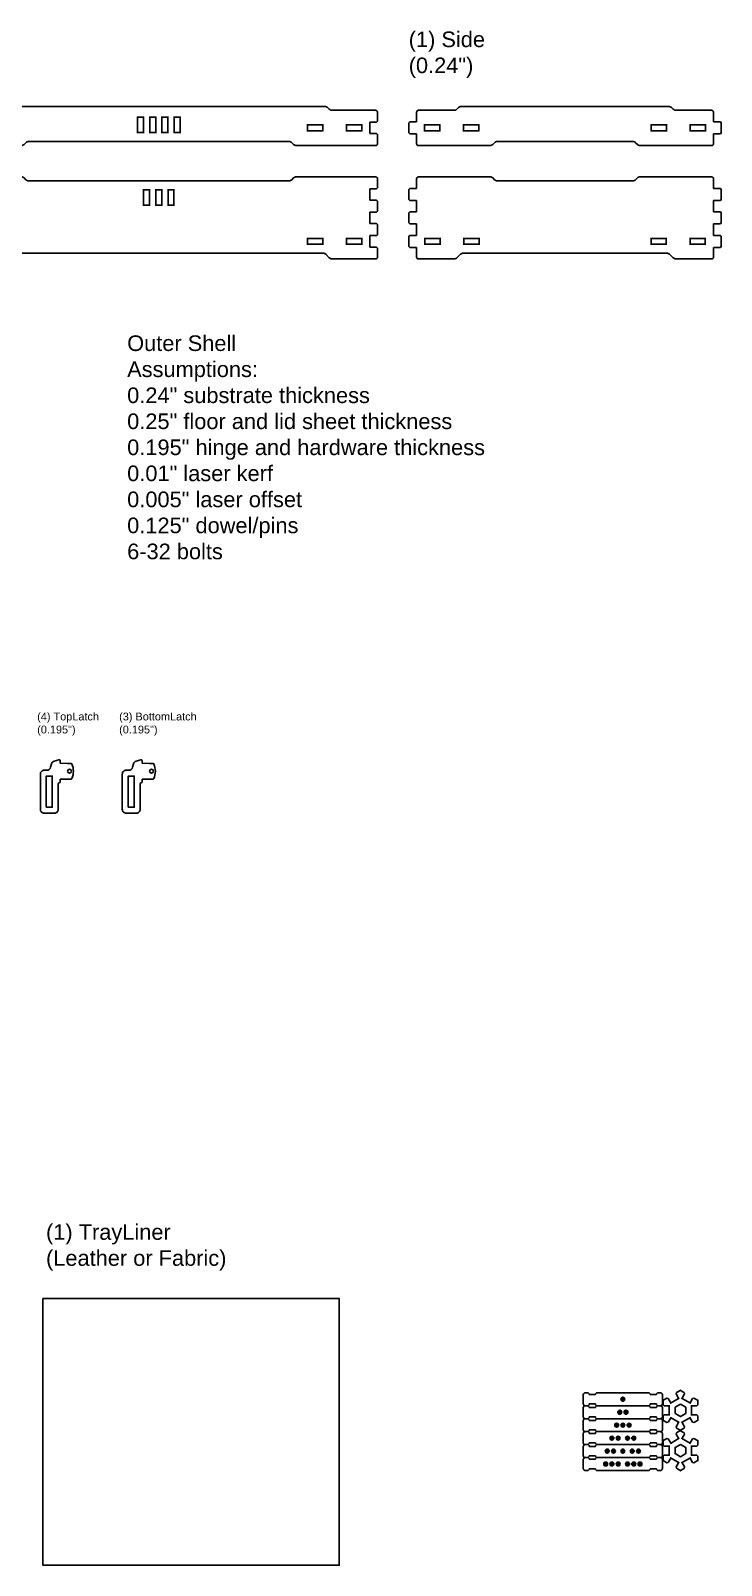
# Model space of a CAD drawing. Header units: inches. Extents: x 0.1 to 80.5, y -7.6 to 50.1.
# Drawn here: x 30.28 to 52.42, y 0.92 to 50.06 of the extents above; entities that cross this region are included whole.
import ezdxf

# ---------------------------------------------------------------- set-up
doc = ezdxf.new("R2010")
doc.units = ezdxf.units.IN
doc.header["$MEASUREMENT"] = 0
doc.styles.get("Standard").update_dxf_attribs({"font": 'arial.ttf'})

# ---------------------------------------------------------------- blocks, each defined once
blk = doc.blocks.new('BraceHole_Quarter')
at = {"color": 30, "true_color": 0xf8991e}
for p, q in [((-0.260625, 0.0925), (0, 0.0925)), ((-0.245, 0), (-0.245, 0.108125))]:
    blk.add_line(p, q, dxfattribs=at)
blk = doc.blocks.new('BraceHole')
blk.add_blockref('BraceHole_Quarter', (0, 0))
at = {"xscale": -1, "rotation": 180}
blk.add_blockref('BraceHole_Quarter', (0, 0), dxfattribs=at)
at = {"xscale": -1}
blk.add_blockref('BraceHole_Quarter', (0, 0), dxfattribs=at)
at = {"rotation": 180}
blk.add_blockref('BraceHole_Quarter', (0, 0), dxfattribs=at)
blk = doc.blocks.new('BraceHoles')
for p in [(0.5, 0), (1.75, 0)]:
    blk.add_blockref('BraceHole', p)
blk = doc.blocks.new('Dovetail_Half')
at = {"color": 240, "true_color": 0xed1f24}
for p, q in [((-0.25, 0.21375), (-0.25, 0.375)), ((-0.25, 0.21375), (-0.21875, 0.1825)), ((0, 0.1825), (-0.21875, 0.1825)), ((0, 0), (0, 0.1825))]:
    blk.add_line(p, q, dxfattribs=at)
blk = doc.blocks.new('Bottom_Front_Half')
for p, q in [((4.174, 2.5), (0, 2.5)), ((4.319, 2.593), (4.262, 2.537)), ((6.947, 2.63), (4.407, 2.63)), ((7.01, 2.438), (7.01, 2.568)), ((5.261, 0.188), (0, 0.188)), ((5.463, 0.037), (5.349, 0.151)), ((6.947, 0), (5.552, 0)), ((7.01, 0.188), (7.01, 0.062))]:
    blk.add_line(p, q)
for centre, radius, start, end in [((4.174, 2.625), 0.125, 270, 315), ((4.407, 2.505), 0.125, 90, 135), ((6.947, 2.568), 0.0625, 0, 90), ((5.261, 0.062), 0.125, 45, 90), ((5.552, 0.125), 0.125, 225, 270), ((6.947, 0.062), 0.0625, 270, 0)]:
    blk.add_arc(centre, radius, start, end)
at = {"xscale": -1}
for name, p in [('Dovetail_Half', (6.76, 2.063)), ('Dovetail_Half', (6.76, 1.313)), ('BraceHoles', (6.76, 0.563)), ('Dovetail_Half', (6.76, 0.563))]:
    blk.add_blockref(name, p, dxfattribs=at)
at = {"rotation": 180}
for p in [(6.76, 2.063), (6.76, 1.313), (6.76, 0.563)]:
    blk.add_blockref('Dovetail_Half', p, dxfattribs=at)
blk = doc.blocks.new('HingeHole')
at = {"color": 240, "true_color": 0xed1f24}
for p, q in [((0.110625, 0.495), (-0.110625, 0.495)), ((-0.095, 0.510625), (-0.095, -0.010625)), ((0.095, 0.510625), (0.095, -0.010625)), ((0.110625, 0.005), (-0.110625, 0.005))]:
    blk.add_line(p, q, dxfattribs=at)
blk = doc.blocks.new('Bottom_Front_Full')
at = {"xscale": -1}
blk.add_blockref('Bottom_Front_Half', (0, 0), dxfattribs=at)
for name, p in [('Bottom_Front_Half', (0, 0)), ('HingeHole', (-0.39, 1.71875)), ('HingeHole', (0, 1.71875)), ('HingeHole', (0.39, 1.71875))]:
    blk.add_blockref(name, p)
blk = doc.blocks.new('Dovetail_Out_Half')
at = {"color": 30, "true_color": 0xf8991e}
for p, q in [((-0.01, 0.16125), (0.02125, 0.1925)), ((-0.01, 0), (-0.01, 0.16125)), ((0.02125, 0.1925), (0.24, 0.1925)), ((0.24, 0.1925), (0.24, 0.375))]:
    blk.add_line(p, q, dxfattribs=at)
blk = doc.blocks.new('Bottom_Side_Half')
for p, q in [((-4.76, 2.568), (-4.76, 2.438)), ((-4.697, 2.63), (-2.407, 2.63)), ((-2.319, 2.593), (-2.262, 2.537)), ((-2.174, 2.5), (0, 2.5)), ((-2.174, 2.5), (-1.893, 2.5)), ((-4.76, 0.188), (-4.76, 0.063)), ((-4.697, 0), (-3.552, 0)), ((-3.463, 0.037), (-3.349, 0.151)), ((-3.261, 0.188), (0, 0.188))]:
    blk.add_line(p, q)
for centre, radius, start, end in [((-4.697, 2.568), 0.0625, 90, 180), ((-2.407, 2.505), 0.125, 45, 90), ((-2.174, 2.625), 0.125, 225, 270), ((-4.697, 0.063), 0.0625, 180, 270), ((-3.552, 0.125), 0.125, 270, 315), ((-3.261, 0.063), 0.125, 90, 135)]:
    blk.add_arc(centre, radius, start, end)
for name, p in [('Dovetail_Out_Half', (-5, 2.063)), ('Dovetail_Out_Half', (-5, 1.313)), ('Dovetail_Out_Half', (-5, 0.563)), ('BraceHoles', (-4.752, 0.563))]:
    blk.add_blockref(name, p)
at = {"xscale": -1, "rotation": 180}
for p in [(-5, 2.063), (-5, 1.313), (-5, 0.563)]:
    blk.add_blockref('Dovetail_Out_Half', p, dxfattribs=at)
blk = doc.blocks.new('Bottom_Side_Full')
blk.add_blockref('Bottom_Side_Half', (0, 0))
at = {"xscale": -1}
blk.add_blockref('Bottom_Side_Half', (0, 0), dxfattribs=at)
blk = doc.blocks.new('Lid_Front_Half')
for p, q in [((-5.323, 0), (0, 0)), ((-7.01, -0.188), (-7.01, -0.313)), ((-6.947, -0.125), (-5.552, -0.125)), ((-5.463, -0.088), (-5.412, -0.037)), ((-7.01, -1.062), (-7.01, -1.193)), ((-4.407, -1.255), (-6.947, -1.255)), ((-4.262, -1.162), (-4.319, -1.218)), ((-4.174, -1.125), (0, -1.125))]:
    blk.add_line(p, q)
for centre, radius, start, end in [((-6.947, -0.188), 0.0625, 90, 180), ((-5.552, 0), 0.125, 270, 315), ((-5.323, -0.125), 0.125, 90, 135), ((-6.947, -1.193), 0.0625, 180, 270), ((-4.407, -1.13), 0.125, 270, 315), ((-4.174, -1.25), 0.125, 90, 135)]:
    blk.add_arc(centre, radius, start, end)
blk.add_blockref('Dovetail_Half', (-6.76, -0.688))
at = {"xscale": -1, "rotation": 180}
for name, p in [('HingeHole', (-0.585, -0.344)), ('Dovetail_Half', (-6.76, -0.688)), ('BraceHoles', (-6.76, -0.688))]:
    blk.add_blockref(name, p, dxfattribs=at)
at = {"rotation": 180}
blk.add_blockref('HingeHole', (-0.195, -0.344), dxfattribs=at)
blk = doc.blocks.new('Lid_Top_Front')
blk.add_blockref('Lid_Front_Half', (0, 1.25))
at = {"xscale": -1}
blk.add_blockref('Lid_Front_Half', (0, 1.25), dxfattribs=at)
blk = doc.blocks.new('Lid_Side_Half')
for p, q in [((-0.005, 2.407), (-0.005, 4.697)), ((0.188, 4.76), (0.057, 4.76)), ((0.937, 4.76), (1.062, 4.76)), ((1.125, 4.697), (1.125, 3.552)), ((1.162, 3.463), (1.213, 3.412)), ((1.25, 3.323), (1.25, 0)), ((0.088, 2.262), (0.032, 2.319)), ((0.125, 2.174), (0.125, 0))]:
    blk.add_line(p, q)
for centre, radius, start, end in [((0.057, 4.697), 0.0625, 90, 180), ((1.062, 4.697), 0.0625, 0, 90), ((1.25, 3.552), 0.125, 180, 225), ((1.125, 3.323), 0.125, 0, 45), ((0.12, 2.407), 0.125, 180, 225), ((0, 2.174), 0.125, 0, 45)]:
    blk.add_arc(centre, radius, start, end)
at = {"xscale": -1, "rotation": 90}
for name, p in [('Dovetail_Out_Half', (0.563, 5)), ('BraceHoles', (0.563, 4.76))]:
    blk.add_blockref(name, p, dxfattribs=at)
at = {"rotation": 270}
blk.add_blockref('Dovetail_Out_Half', (0.563, 5), dxfattribs=at)
blk = doc.blocks.new('Lid_Side')
blk.add_blockref('Lid_Side_Half', (0, 0))
at = {"xscale": -1, "rotation": 180}
blk.add_blockref('Lid_Side_Half', (0, 0), dxfattribs=at)
blk = doc.blocks.new('Latch')
for p, q in [((-0.279, 0.364), (-0.427, 0.325)), ((-0.24, 0.26), (-0.24, 0.334)), ((-0.24, 0.26), (0, 0.25)), ((0, 0.25), (0.106, 0.25)), ((-0.271, -0.375), (-0.271, -0.375)), ((-0.24, -0.25), (0, -0.25)), ((-0.24, -0.25), (-0.24, -0.344)), ((0, -0.25), (0.106, -0.25))]:
    blk.add_line(p, q)
blk.add_lwpolyline([(-0.302, -0.406), (-0.302, -1.219, -0.414214), (-0.427, -1.344), (-0.748, -1.344, -0.414214), (-0.873, -1.219), (-0.873, -0.094, -0.414214), (-0.748, 0.031), (-0.666, 0.031, 0.339454), (-0.545, 0.124), (-0.515, 0.237)], format="xyb")
blk.add_lwpolyline([(-0.685, -1.156), (-0.685, -0.156), (-0.49, -0.156), (-0.49, -1.156)], close=True)
blk.add_circle((0.062, 0), 0.0625)
for centre, radius, start, end in [((-0.394, 0.204), 0.125, 105, 165), ((-0.271, 0.334), 0.0312, 0, 105), ((0.106, 0.219), 0.0312, 25.9445, 90), ((-0.344, 0), 0.531, 334.0555, 25.9445), ((-0.271, -0.406), 0.0312, 90, 180), ((-0.271, -0.344), 0.0312, 270, 0), ((0.106, -0.219), 0.0312, 270, 334.0555)]:
    blk.add_arc(centre, radius, start, end)
blk = doc.blocks.new('*U107')
at = {"color": 1}
for p, q in [((-0.197, 0.135), (-0.277, -0.002)), ((-0.063, 0.121), (-0.221, 0.121)), ((-0.063, 0.121), (-0.031, 0.09)), ((-0.031, 0.09), (-0.031, -0.089)), ((-0.277, -0.002), (-0.265, -0.045)), ((-0.265, -0.045), (-0.11, -0.135)), ((-0.047, -0.074), (0.277, -0.074))]:
    blk.add_line(p, q, dxfattribs=at)
blk = doc.blocks.new('*U108')
at = {"color": 0, "linetype": 'ByBlock', "lineweight": -2, "transparency": 16777216}
blk.add_blockref('*U107', (48.788, 2.357), dxfattribs=at)
for p, rotation in [((49.22, 2.24), 300.0000000000001), ((48.47, 2.041), 60.00000000000003), ((49.335, 1.807), 240), ((48.585, 1.608), 120), ((49.017, 1.491), 180)]:
    blk.add_blockref('*U107', p, dxfattribs=dict(at, rotation=rotation))
blk = doc.blocks.new('*U109')
at = {"color": 1}
for p, q in [((-0.197, 0.135), (-0.277, -0.002)), ((-0.063, 0.121), (-0.221, 0.121)), ((-0.063, 0.121), (-0.031, 0.09)), ((-0.031, 0.09), (-0.031, -0.089)), ((-0.277, -0.002), (-0.265, -0.045)), ((-0.265, -0.045), (-0.11, -0.135)), ((-0.047, -0.074), (0.277, -0.074))]:
    blk.add_line(p, q, dxfattribs=at)
blk = doc.blocks.new('*U111')
at = {"color": 0, "linetype": 'ByBlock', "lineweight": -2, "transparency": 16777216}
blk.add_blockref('*U109', (48.788, 2.357), dxfattribs=at)
for p, rotation in [((49.22, 2.24), 300.0000000000001), ((48.47, 2.041), 60.00000000000003), ((49.335, 1.807), 240), ((48.585, 1.608), 120), ((49.017, 1.491), 180)]:
    blk.add_blockref('*U109', p, dxfattribs=dict(at, rotation=rotation))

msp = doc.modelspace()

# ---------------------------------------------------------------- hatches: boundary and pattern name
h = msp.add_hatch()
h.set_pattern_fill('ANSI31', color=5, scale=0.125, angle=315)
h.set_pattern_definition([(0, (49.26052, 6.233692), (4e-18, 0.015625), [])])
h.paths.add_polyline_path([(49.198, 6.234, 1), (49.323, 6.234, 1)])
h = msp.add_hatch()
h.set_pattern_fill('ANSI31', color=5, scale=0.125, angle=315)
h.set_pattern_definition([(0, (49.06052, 5.404025), (4e-18, 0.015625), [])])
h.paths.add_polyline_path([(48.998, 5.404, 1), (49.123, 5.404, 1)])
h = msp.add_hatch()
h.set_pattern_fill('ANSI31', color=5, scale=0.125, angle=315)
h.set_pattern_definition([(0, (49.16052, 5.818859), (4e-18, 0.015625), [])])
h.paths.add_polyline_path([(49.098, 5.819, 1), (49.223, 5.819, 1)])
h = msp.add_hatch()
h.set_pattern_fill('ANSI31', color=5, scale=0.125, angle=315)
h.set_pattern_definition([(0, (49.26052, 5.404025), (4e-18, 0.015625), [])])
h.paths.add_polyline_path([(49.198, 5.404, 1), (49.323, 5.404, 1)])
h = msp.add_hatch()
h.set_pattern_fill('ANSI31', color=5, scale=0.125, angle=315)
h.set_pattern_definition([(0, (49.36052, 5.818859), (4e-18, 0.015625), [])])
h.paths.add_polyline_path([(49.298, 5.819, 1), (49.423, 5.819, 1)])
h = msp.add_hatch()
h.set_pattern_fill('ANSI31', color=5, scale=0.125, angle=315)
h.set_pattern_definition([(0, (49.46052, 5.404025), (4e-18, 0.015625), [])])
h.paths.add_polyline_path([(49.398, 5.404, 1), (49.523, 5.404, 1)])
h = msp.add_hatch()
h.set_pattern_fill('ANSI31', color=5, scale=0.125, angle=315)
h.set_pattern_definition([(0, (48.91052, 4.989192), (4e-18, 0.015625), [])])
h.paths.add_polyline_path([(48.848, 4.989, 1), (48.973, 4.989, 1)])
h = msp.add_hatch()
h.set_pattern_fill('ANSI31', color=5, scale=0.125, angle=315)
h.set_pattern_definition([(0, (49.11052, 4.989192), (4e-18, 0.015625), [])])
h.paths.add_polyline_path([(49.048, 4.989, 1), (49.173, 4.989, 1)])
h = msp.add_hatch()
h.set_pattern_fill('ANSI31', color=5, scale=0.125, angle=315)
h.set_pattern_definition([(0, (49.41052, 4.989192), (4e-18, 0.015625), [])])
h.paths.add_polyline_path([(49.348, 4.989, 1), (49.473, 4.989, 1)])
h = msp.add_hatch()
h.set_pattern_fill('ANSI31', color=5, scale=0.125, angle=315)
h.set_pattern_definition([(0, (49.61052, 4.989192), (4e-18, 0.015625), [])])
h.paths.add_polyline_path([(49.548, 4.989, 1), (49.673, 4.989, 1)])
h = msp.add_hatch()
h.set_pattern_fill('ANSI31', color=5, scale=0.125, angle=315)
h.set_pattern_definition([(0, (48.76052, 4.574358), (4e-18, 0.015625), [])])
h.paths.add_polyline_path([(48.698, 4.574, 1), (48.823, 4.574, 1)])
h = msp.add_hatch()
h.set_pattern_fill('ANSI31', color=5, scale=0.125, angle=315)
h.set_pattern_definition([(0, (48.96052, 4.574358), (4e-18, 0.015625), [])])
h.paths.add_polyline_path([(48.898, 4.574, 1), (49.023, 4.574, 1)])
h = msp.add_hatch()
h.set_pattern_fill('ANSI31', color=5, scale=0.125, angle=315)
h.set_pattern_definition([(0, (49.26052, 4.574358), (4e-18, 0.015625), [])])
h.paths.add_polyline_path([(49.198, 4.574, 1), (49.323, 4.574, 1)])
h = msp.add_hatch()
h.set_pattern_fill('ANSI31', color=5, scale=0.125, angle=315)
h.set_pattern_definition([(0, (49.56052, 4.574358), (4e-18, 0.015625), [])])
h.paths.add_polyline_path([(49.498, 4.574, 1), (49.623, 4.574, 1)])
h = msp.add_hatch()
h.set_pattern_fill('ANSI31', color=5, scale=0.125, angle=315)
h.set_pattern_definition([(0, (49.76052, 4.574358), (4e-18, 0.015625), [])])
h.paths.add_polyline_path([(49.698, 4.574, 1), (49.823, 4.574, 1)])
h = msp.add_hatch()
h.set_pattern_fill('ANSI31', color=5, scale=0.125, angle=315)
h.set_pattern_definition([(0, (48.71052, 4.159525), (4e-18, 0.015625), [])])
h.paths.add_polyline_path([(48.648, 4.16, 1), (48.773, 4.16, 1)])
h = msp.add_hatch()
h.set_pattern_fill('ANSI31', color=5, scale=0.125, angle=315)
h.set_pattern_definition([(0, (48.91052, 4.159525), (4e-18, 0.015625), [])])
h.paths.add_polyline_path([(48.848, 4.16, 1), (48.973, 4.16, 1)])
h = msp.add_hatch()
h.set_pattern_fill('ANSI31', color=5, scale=0.125, angle=315)
h.set_pattern_definition([(0, (49.11052, 4.159525), (4e-18, 0.015625), [])])
h.paths.add_polyline_path([(49.048, 4.16, 1), (49.173, 4.16, 1)])
h = msp.add_hatch()
h.set_pattern_fill('ANSI31', color=5, scale=0.125, angle=315)
h.set_pattern_definition([(0, (49.41052, 4.159525), (4e-18, 0.015625), [])])
h.paths.add_polyline_path([(49.348, 4.16, 1), (49.473, 4.16, 1)])
h = msp.add_hatch()
h.set_pattern_fill('ANSI31', color=5, scale=0.125, angle=315)
h.set_pattern_definition([(0, (49.61052, 4.159525), (4e-18, 0.015625), [])])
h.paths.add_polyline_path([(49.548, 4.16, 1), (49.673, 4.16, 1)])
h = msp.add_hatch()
h.set_pattern_fill('ANSI31', color=5, scale=0.125, angle=315)
h.set_pattern_definition([(0, (49.81052, 4.159525), (4e-18, 0.015625), [])])
h.paths.add_polyline_path([(49.748, 4.16, 1), (49.873, 4.16, 1)])

# ---------------------------------------------------------------- linework, layer by layer
at = {"color": 1}
for p, q in [((48.053, 6.441), (48.154, 6.441)), ((48.186, 6.41), (48.154, 6.441)), ((48.186, 6.41), (48.186, 6.385)), ((48.381, 6.41), (48.412, 6.441)), ((48.381, 6.385), (48.381, 6.41)), ((50.109, 6.441), (48.412, 6.441)), ((50.141, 6.41), (50.109, 6.441)), ((50.141, 6.385), (50.141, 6.41)), ((50.336, 6.41), (50.367, 6.441)), ((50.336, 6.41), (50.336, 6.385)), ((50.468, 6.441), (50.367, 6.441)), ((47.991, 6.089), (47.991, 6.379)), ((47.991, 5.674), (47.991, 5.964)), ((48.053, 6.026), (48.154, 6.026)), ((48.154, 6.026), (48.186, 6.058)), ((48.154, 6.026), (48.186, 5.995)), ((48.186, 6.385), (48.381, 6.385)), ((48.186, 6.083), (48.381, 6.083)), ((48.186, 6.083), (48.186, 6.058)), ((48.186, 5.995), (48.186, 5.97)), ((48.186, 5.97), (48.381, 5.97)), ((48.381, 6.083), (48.381, 6.058)), ((48.412, 6.026), (48.381, 6.058)), ((48.412, 6.026), (48.381, 5.995)), ((48.381, 5.97), (48.381, 5.995)), ((50.109, 6.026), (48.412, 6.026)), ((50.109, 6.026), (50.141, 6.058)), ((50.109, 6.026), (50.141, 5.995)), ((50.336, 6.385), (50.141, 6.385)), ((50.336, 6.083), (50.141, 6.083)), ((50.141, 6.083), (50.141, 6.058)), ((50.141, 5.97), (50.141, 5.995)), ((50.336, 5.97), (50.141, 5.97)), ((50.336, 6.083), (50.336, 6.058)), ((50.336, 6.058), (50.367, 6.026)), ((50.367, 6.026), (50.336, 5.995)), ((50.336, 5.995), (50.336, 5.97)), ((50.468, 6.026), (50.367, 6.026)), ((50.531, 6.089), (50.531, 6.379)), ((50.531, 5.674), (50.531, 5.964)), ((47.991, 5.259), (47.991, 5.549)), ((48.053, 5.611), (48.154, 5.611)), ((48.154, 5.611), (48.186, 5.643)), ((48.154, 5.611), (48.186, 5.58)), ((48.186, 5.668), (48.381, 5.668)), ((48.186, 5.668), (48.186, 5.643)), ((48.186, 5.58), (48.186, 5.555)), ((48.186, 5.555), (48.381, 5.555)), ((48.381, 5.668), (48.381, 5.643)), ((48.412, 5.611), (48.381, 5.643)), ((48.412, 5.611), (48.381, 5.58)), ((48.381, 5.555), (48.381, 5.58)), ((50.109, 5.611), (48.412, 5.611)), ((50.109, 5.611), (50.141, 5.643)), ((50.141, 5.58), (50.109, 5.611)), ((50.336, 5.668), (50.141, 5.668)), ((50.141, 5.668), (50.141, 5.643)), ((50.141, 5.555), (50.141, 5.58)), ((50.336, 5.555), (50.141, 5.555)), ((50.336, 5.668), (50.336, 5.643)), ((50.367, 5.611), (50.336, 5.643)), ((50.367, 5.611), (50.336, 5.58)), ((50.336, 5.58), (50.336, 5.555)), ((50.468, 5.611), (50.367, 5.611)), ((50.531, 5.259), (50.531, 5.549)), ((47.991, 4.844), (47.991, 5.134)), ((48.053, 5.197), (48.154, 5.197)), ((48.154, 5.197), (48.186, 5.228)), ((48.154, 5.197), (48.186, 5.165)), ((48.186, 5.253), (48.381, 5.253)), ((48.186, 5.253), (48.186, 5.228)), ((48.186, 5.165), (48.186, 5.14)), ((48.186, 5.14), (48.381, 5.14)), ((48.381, 5.253), (48.381, 5.228)), ((48.412, 5.197), (48.381, 5.228)), ((48.412, 5.197), (48.381, 5.165)), ((48.381, 5.14), (48.381, 5.165)), ((50.109, 5.197), (48.412, 5.197)), ((50.109, 5.197), (50.141, 5.228)), ((50.109, 5.197), (50.141, 5.165)), ((50.336, 5.253), (50.141, 5.253)), ((50.141, 5.253), (50.141, 5.228)), ((50.141, 5.14), (50.141, 5.165)), ((50.336, 5.14), (50.141, 5.14)), ((50.336, 5.253), (50.336, 5.228)), ((50.367, 5.197), (50.336, 5.228)), ((50.367, 5.197), (50.336, 5.165)), ((50.336, 5.165), (50.336, 5.14)), ((50.468, 5.197), (50.367, 5.197)), ((50.531, 4.844), (50.531, 5.134)), ((47.991, 4.429), (47.991, 4.719)), ((48.053, 4.782), (48.154, 4.782)), ((48.154, 4.782), (48.186, 4.813)), ((48.154, 4.782), (48.186, 4.751)), ((48.186, 4.838), (48.381, 4.838)), ((48.186, 4.838), (48.186, 4.813)), ((48.186, 4.751), (48.186, 4.725)), ((48.186, 4.725), (48.381, 4.725)), ((48.186, 4.423), (48.381, 4.423)), ((48.186, 4.423), (48.186, 4.398)), ((48.381, 4.838), (48.381, 4.813)), ((48.412, 4.782), (48.381, 4.813)), ((48.412, 4.782), (48.381, 4.751)), ((48.381, 4.725), (48.381, 4.751)), ((48.381, 4.423), (48.381, 4.398)), ((50.109, 4.782), (48.412, 4.782)), ((50.109, 4.782), (50.141, 4.813)), ((50.109, 4.782), (50.141, 4.751)), ((50.336, 4.838), (50.141, 4.838)), ((50.141, 4.838), (50.141, 4.813)), ((50.141, 4.725), (50.141, 4.751)), ((50.336, 4.725), (50.141, 4.725)), ((50.336, 4.423), (50.141, 4.423)), ((50.141, 4.423), (50.141, 4.398)), ((50.336, 4.838), (50.336, 4.813)), ((50.367, 4.782), (50.336, 4.813)), ((50.367, 4.782), (50.336, 4.751)), ((50.336, 4.751), (50.336, 4.725)), ((50.336, 4.423), (50.336, 4.398)), ((50.468, 4.782), (50.367, 4.782)), ((50.531, 4.429), (50.531, 4.719)), ((47.991, 4.015), (47.991, 4.304)), ((48.053, 4.367), (48.154, 4.367)), ((48.154, 3.952), (48.053, 3.952)), ((48.154, 4.367), (48.186, 4.398)), ((48.186, 4.336), (48.154, 4.367)), ((48.186, 3.983), (48.154, 3.952)), ((48.186, 4.336), (48.186, 4.311)), ((48.186, 4.311), (48.381, 4.311)), ((48.186, 4.008), (48.381, 4.008)), ((48.186, 4.008), (48.186, 3.983)), ((48.381, 4.398), (48.412, 4.367)), ((48.412, 4.367), (48.381, 4.336)), ((48.381, 4.311), (48.381, 4.336)), ((48.381, 4.008), (48.381, 3.983)), ((48.381, 3.983), (48.412, 3.952)), ((50.109, 4.367), (48.412, 4.367)), ((50.109, 3.952), (48.412, 3.952)), ((50.109, 4.367), (50.141, 4.398)), ((50.141, 4.336), (50.109, 4.367)), ((50.109, 3.952), (50.141, 3.983)), ((50.141, 4.311), (50.141, 4.336)), ((50.336, 4.311), (50.141, 4.311)), ((50.336, 4.008), (50.141, 4.008)), ((50.141, 4.008), (50.141, 3.983)), ((50.336, 4.398), (50.367, 4.367)), ((50.336, 4.336), (50.367, 4.367)), ((50.336, 4.336), (50.336, 4.311)), ((50.336, 4.008), (50.336, 3.983)), ((50.336, 3.983), (50.367, 3.952)), ((50.468, 4.367), (50.367, 4.367)), ((50.367, 3.952), (50.468, 3.952)), ((50.531, 4.015), (50.531, 4.304))]:
    msp.add_line(p, q, dxfattribs=at)
at = {"color": 30, "true_color": 0xf8991e}
msp.add_lwpolyline([(30.671, 9.457), (40.171, 9.457), (40.171, 0.917), (30.671, 0.917)], close=True, dxfattribs=at)
at = {"color": 1}
for points in [[(51.106, 6.077), (50.934, 5.978), (50.934, 5.78), (51.106, 5.68), (51.277, 5.78), (51.277, 5.978)], [(51.106, 4.79), (50.934, 4.691), (50.934, 4.493), (51.106, 4.394), (51.277, 4.493), (51.277, 4.691)]]:
    msp.add_lwpolyline(points, close=True, dxfattribs=at)
at = {"color": 5}
for centre in [(49.261, 6.234), (49.061, 5.404), (49.161, 5.819), (49.261, 5.404), (49.361, 5.819), (49.461, 5.404), (48.911, 4.989), (49.111, 4.989), (49.411, 4.989), (49.611, 4.989), (48.761, 4.574), (48.961, 4.574), (49.261, 4.574), (49.561, 4.574), (49.761, 4.574), (48.711, 4.16), (48.911, 4.16), (49.111, 4.16), (49.411, 4.16), (49.611, 4.16), (49.811, 4.16)]:
    msp.add_circle(centre, 0.0625, dxfattribs=at)
at = {"color": 1}
for centre, start, end in [((48.053, 6.379), 90, 180), ((50.468, 6.379), 0, 90), ((48.053, 6.089), 180, 270), ((48.053, 5.964), 90, 180), ((50.468, 6.089), 270, 0), ((50.468, 5.964), 0, 90), ((48.053, 5.674), 180, 270), ((48.053, 5.549), 90, 180), ((50.468, 5.674), 270, 0), ((50.468, 5.549), 0, 90), ((48.053, 5.259), 270, 270), ((48.053, 5.259), 180, 270), ((48.053, 5.134), 90, 180), ((50.468, 5.259), 270, 0), ((50.468, 5.134), 0, 90), ((48.053, 4.844), 180, 270), ((48.053, 4.719), 90, 180), ((48.053, 4.429), 180, 270), ((50.468, 4.844), 270, 0), ((50.468, 4.719), 0, 90), ((50.468, 4.429), 270, 0), ((48.053, 4.304), 90, 180), ((48.053, 4.015), 180, 270), ((50.468, 4.304), 0, 90), ((50.468, 4.015), 270, 0)]:
    msp.add_arc(centre, 0.0625, start, end, dxfattribs=at)

# ---------------------------------------------------------------- block references
for name, p in [('Lid_Top_Front', (34.387, 46.386)), ('Bottom_Front_Full', (34.387, 42.751)), ('Latch', (31.464, 26.347)), ('Latch', (34.091, 26.347))]:
    msp.add_blockref(name, p)
at = {"rotation": 90.00000000000001}
msp.add_blockref('Lid_Side', (47.407, 46.386), dxfattribs=at)
at = {"xscale": -1}
msp.add_blockref('Bottom_Side_Full', (47.407, 42.751), dxfattribs=at)
at = {"color": 30, "true_color": 0xf8991e, "xscale": -1, "rotation": 270}
msp.add_blockref('*U111', (49.181, -43.024), dxfattribs=at)
at = {"color": 30, "true_color": 0xf8991e, "rotation": 270}
msp.add_blockref('*U108', (49.181, 53.494), dxfattribs=at)

# ---------------------------------------------------------------- texts
at = {"attachment_point": 1}
for s, width, heights, insert, char_height in [('(1) Side^J(0.24")', 6.43187, [0], (42.397, 50.034), 0.5), ('Outer Shell^JAssumptions:\\P0.24" substrate thickness\\P0.25" floor and lid sheet thickness\\P0.195" hinge and hardware thickness\\P0.01" laser kerf\\P0.005" laser offset\\P0.125" dowel/pins\\P6-32 bolts', 42.77768, [16.412], (33.373, 40.303), 0.5), ('(4) TopLatch^J(0.195")', 6.43187, [0], (30.489, 28.223), 0.25), ('(3) BottomLatch^J(0.195")', 6.43187, [0], (33.116, 28.223), 0.25), ('(1) TrayLiner\\P\\pt4;(Leather or Fabric)', 6.43187, [0], (30.772, 11.841), 0.5)]:
    msp.add_mtext_dynamic_manual_height_columns(s, width=width, gutter_width=1, heights=heights, dxfattribs=dict(at, insert=insert, char_height=char_height))

doc.saveas('drawing.dxf')
